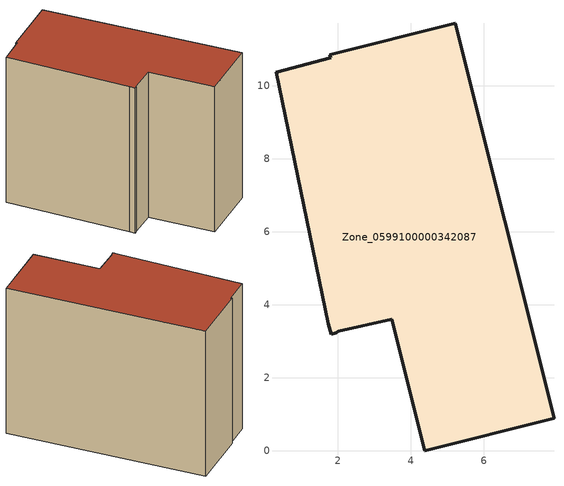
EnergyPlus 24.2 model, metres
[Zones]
Zone_0599100000342087
 floor ground (C_G): 1.96,3.23 1.81,3.19 1.74,3.48 0.3,10.37 1.8,10.76 1.77,10.84 5.21,11.7 7.92,0.89 4.38,0 3.48,3.6 2,3.27 z0
 wall outside (C_F): 7.92,0.89 5.21,11.7 1.77,10.84 1.8,10.76 0.3,10.37 1.74,3.48 1.81,3.19 1.96,3.23 2,3.27 3.48,3.6 4.38,0 7.92,0.89 z0:8.72
 roof outside (C_R): 1.96,3.23 2,3.27 3.48,3.6 4.38,0 7.92,0.89 5.21,11.7 1.77,10.84 1.8,10.76 0.3,10.37 1.74,3.48 1.81,3.19 z8.72
[BUILDING]
Pand.0599100000342087: North Axis=0; Terrain=City; Loads Convergence Tolerance Value=0.04; Temperature Convergence Tolerance Value=0.4; Solar Distribution=FullExterior; Maximum Number of Warmup Days=25; Minimum Number of Warmup Days=1
[Site:Location]
Rotterdam.The.Hague.AP_ZH_NLD Design_Conditions: Latitude=51.96; Longitude=4.45; Time Zone=1; Elevation=-4.5
[SITE:GROUNDTEMPERATURE:BUILDINGSURFACE]
18, 18, 18, 18, 18, 18, 18, 18, 18, 18, 18, 18
[MATERIAL] Thermal Absorptance=0.9; Solar Absorptance=0.7; Visible Absorptance=0.7
Name | Roughness | Thickness | Conductivity | Density | Specific Heat
G.TC.1992-2005 | MediumSmooth | 0.15 | 0.06 | 540 | 1210
F.TC.1992-2005 | Rough | 0.3 | 0.12 | 1920 | 840
R.TC.1992-2005 | MediumRough | 0.2 | 0.08 | 1500 | 1000
[CONSTRUCTION]
C_G: G.TC.1992-2005
C_F: F.TC.1992-2005
C_R: R.TC.1992-2005
[ZONE]
Zone_0599100000342087: Type=1; Multiplier=1; Ceiling Height=Autocalculate; Volume=Autocalculate; Floor Area=autocalculate; Part of Total Floor Area=Yes
[ZONEINFILTRATION:DESIGNFLOWRATE]
Infil_Zone_0599100000342087: Zone or ZoneList or Space or SpaceList=Zone_0599100000342087; Schedule=AlwaysOn; Design Flow Rate Calculation Method=Flow/Area; Flow Rate per Floor Area=0.0015; Constant Term Coefficient=1; Temperature Term Coefficient=0; Velocity Term Coefficient=0; Velocity Squared Term Coefficient=0
[HVACTEMPLATE:ZONE:IDEALLOADSAIRSYSTEM]
Zone_0599100000342087: Maximum Heating Supply Air Temperature=50; Minimum Cooling Supply Air Temperature=13; Maximum Heating Supply Air Humidity Ratio=0.0156; Minimum Cooling Supply Air Humidity Ratio=0.0077; Heating Limit=NoLimit; Cooling Limit=NoLimit; Dehumidification Control Type=ConstantSensibleHeatRatio; Cooling Sensible Heat Ratio=0.7; Dehumidification Setpoint=60; Humidification Control Type=None; Humidification Setpoint=30; Outdoor Air Method=None; Outdoor Air Flow Rate per Person=0.00944; Outdoor Air Flow Rate per Zone Floor Area=0; Outdoor Air Flow Rate per Zone=0; Demand Controlled Ventilation Type=None; Outdoor Air Economizer Type=NoEconomizer; Heat Recovery Type=None; Sensible Heat Recovery Effectiveness=0.7; Latent Heat Recovery Effectiveness=0.65
[ZONECONTROL:THERMOSTAT]
ThermostatControl_Zone_0599100000342087: Zone or ZoneList=Zone_0599100000342087; Control Type Schedule=DualSetpointControlType; Control 1=Thermostat_Zone_0599100000342087; Temperature Difference Between Cutout And Setpoint=0
[THERMOSTATSETPOINT:DUALSETPOINT]
Thermostat_Zone_0599100000342087: Heating Setpoint Temperature Schedule=HeatingSetpoint_Zone_0599100000342087; Cooling Setpoint Temperature Schedule=CoolingSetpoint_Zone_0599100000342087
[SCHEDULE:COMPACT]
HeatingSetpoint_Zone_0599100000342087: Through: 12/31, For: AllDays, Until: 24:00, 21
CoolingSetpoint_Zone_0599100000342087: Through: 12/31, For: AllDays, Until: 24:00, 24
DualSetpointControlType: Through: 12/31, For: AllDays, Until: 24:00, 4
AlwaysOn: Through: 12/31, For: AllDays, Until: 24:00, 1
